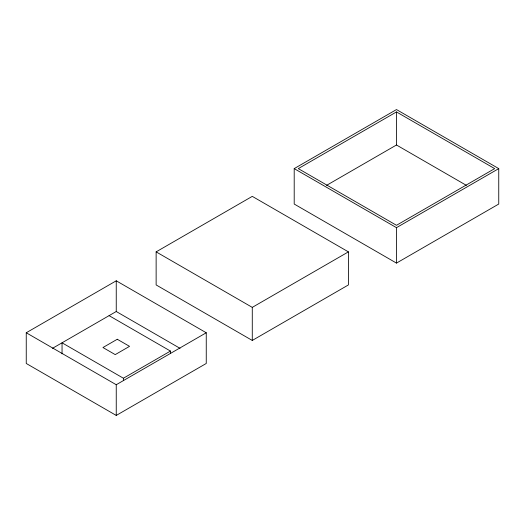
<?xml version="1.0" encoding="UTF-8"?>
<svg xmlns="http://www.w3.org/2000/svg" width="525" height="525" viewBox="0 0 525 525"><rect width="100%" height="100%" fill="white"/><g stroke="black" fill="none" stroke-linecap="round" stroke-linejoin="round"><path stroke-width="0.79" d="M294.203 168.617L396.48 109.568L498.75 168.617L498.75 204.041L396.48 263.091L294.203 204.041L294.203 168.617L396.48 227.66L498.75 168.617M396.48 111.93L298.298 168.617L396.48 225.297L494.662 168.617L396.48 111.93L396.48 144.998L326.55 185.371M156.135 251.869L252.276 196.37L348.41 251.869L348.41 284.937L252.276 340.443L156.135 284.937L156.135 251.869L252.276 307.374L348.41 251.869M26.25 332.765L116.248 280.803L206.253 332.765L206.253 363.471L116.248 415.433L26.25 363.471L26.25 332.765L116.248 384.727L206.253 332.765M52.474 348.331L116.248 311.509L180.029 348.331M62.048 353.824L62.048 342.805L123.408 378.23L170.454 351.067L170.454 353.43M396.48 144.998L466.403 185.371M109.088 315.643L170.454 351.067M396.48 227.66L396.48 263.091M252.276 307.374L252.276 340.443M123.408 378.23L123.408 380.592M116.248 280.803L116.248 311.509M116.248 384.727L116.248 415.433M117.272 339.262L102.953 347.53L115.224 354.611L129.544 346.349L117.272 339.262"/></g></svg>
